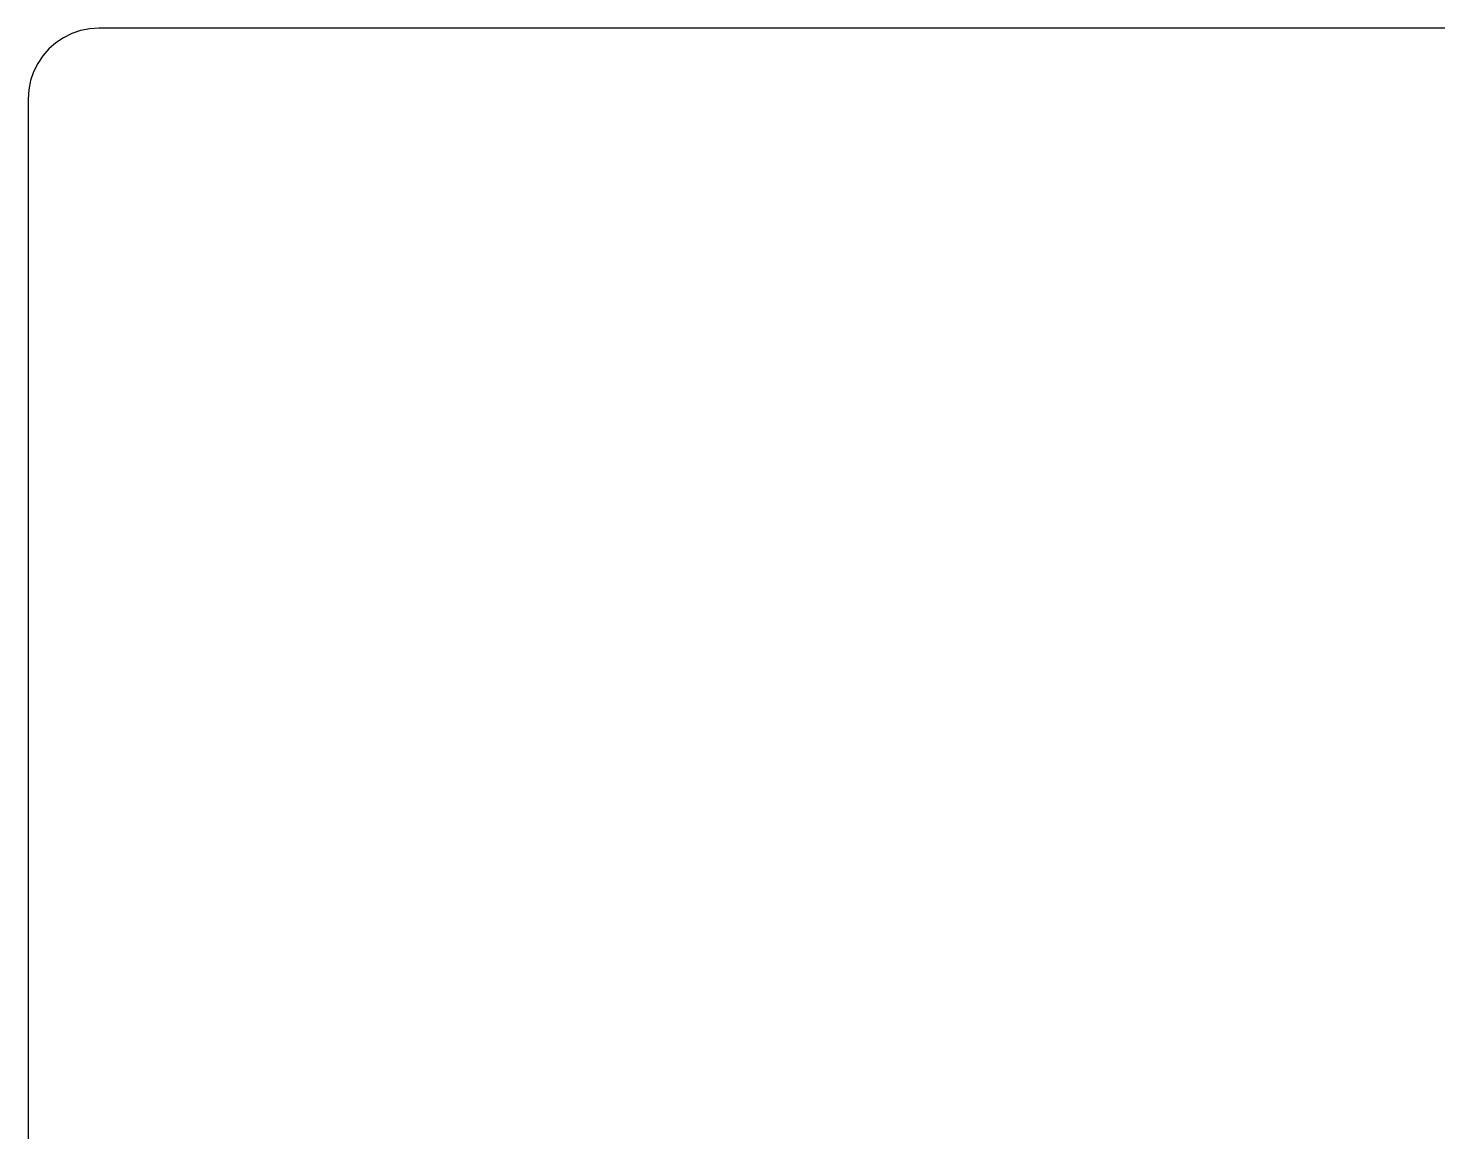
# Model space of a CAD drawing. Header units: metres. Extents: x -105 to 105, y -149 to 149.
# Drawn here: x -105 to -5.4, y 70.5 to 148.5 of the extents above; entities that cross this region are included whole.
import ezdxf

# ---------------------------------------------------------------- set-up
doc = ezdxf.new("R2010")
doc.units = ezdxf.units.M

msp = doc.modelspace()

# ---------------------------------------------------------------- linework, layer by layer
for p, q in [((-100.005, 148.505), (-100.658, 148.462)), ((100.005, 148.505), (-100.005, 148.505)), ((-102.505, 147.835), (-103.049, 147.472)), ((-101.918, 148.124), (-102.505, 147.835)), ((-101.299, 148.335), (-101.918, 148.124)), ((-100.658, 148.462), (-101.299, 148.335)), ((-103.972, 146.549), (-104.335, 146.005)), ((-103.541, 147.041), (-103.972, 146.549)), ((-103.049, 147.472), (-103.541, 147.041)), ((-104.335, 146.005), (-104.624, 145.418)), ((-104.835, 144.799), (-104.962, 144.158)), ((-104.624, 145.418), (-104.835, 144.799)), ((-104.962, 144.158), (-105.005, 143.505)), ((-105.005, 143.505), (-105.005, 66.005))]:
    msp.add_line(p, q)

doc.saveas('drawing.dxf')
